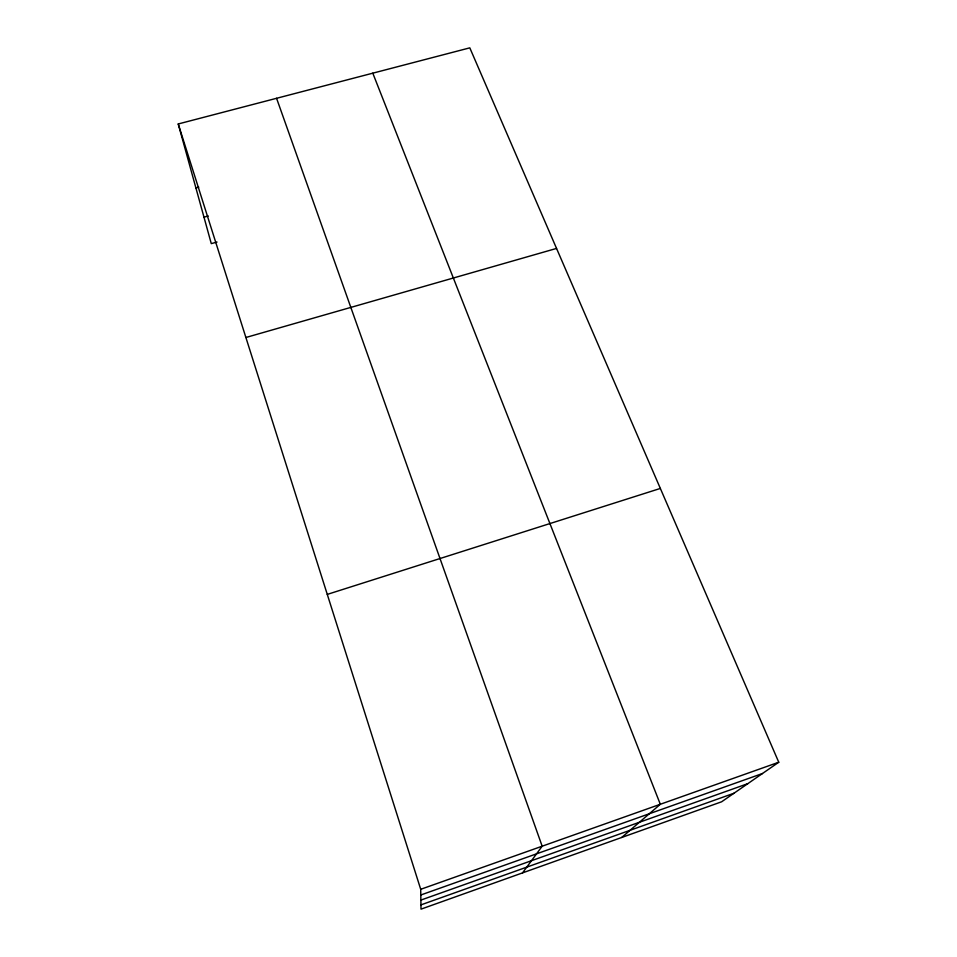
<?xml version="1.0" encoding="UTF-8"?>
<svg xmlns="http://www.w3.org/2000/svg" width="957" height="957" viewBox="0 0 957 957"><rect width="100%" height="100%" fill="white"/><g stroke="black" fill="none" stroke-linecap="round" stroke-linejoin="round"><path stroke-width="1.44" d="M522.522 872.892L542.164 846.203L276.573 98.296M621.739 837.459L660.318 804.275L372.799 73.175M778.759 762.239L721.626 801.787L421.008 909.15L420.709 889.304L178.241 123.967L469.803 47.85L778.759 762.239L420.709 889.304M420.793 894.998L762.454 773.519M420.877 900.094L747.8 783.663M420.948 904.879L733.971 793.245M327.282 594.393L660.342 488.441M245.889 337.498L556.543 248.425M217.024 242.049L211.282 243.628L178.241 123.967M203.973 217.179L208.291 215.995M195.898 187.931L198.745 187.165"/></g></svg>
